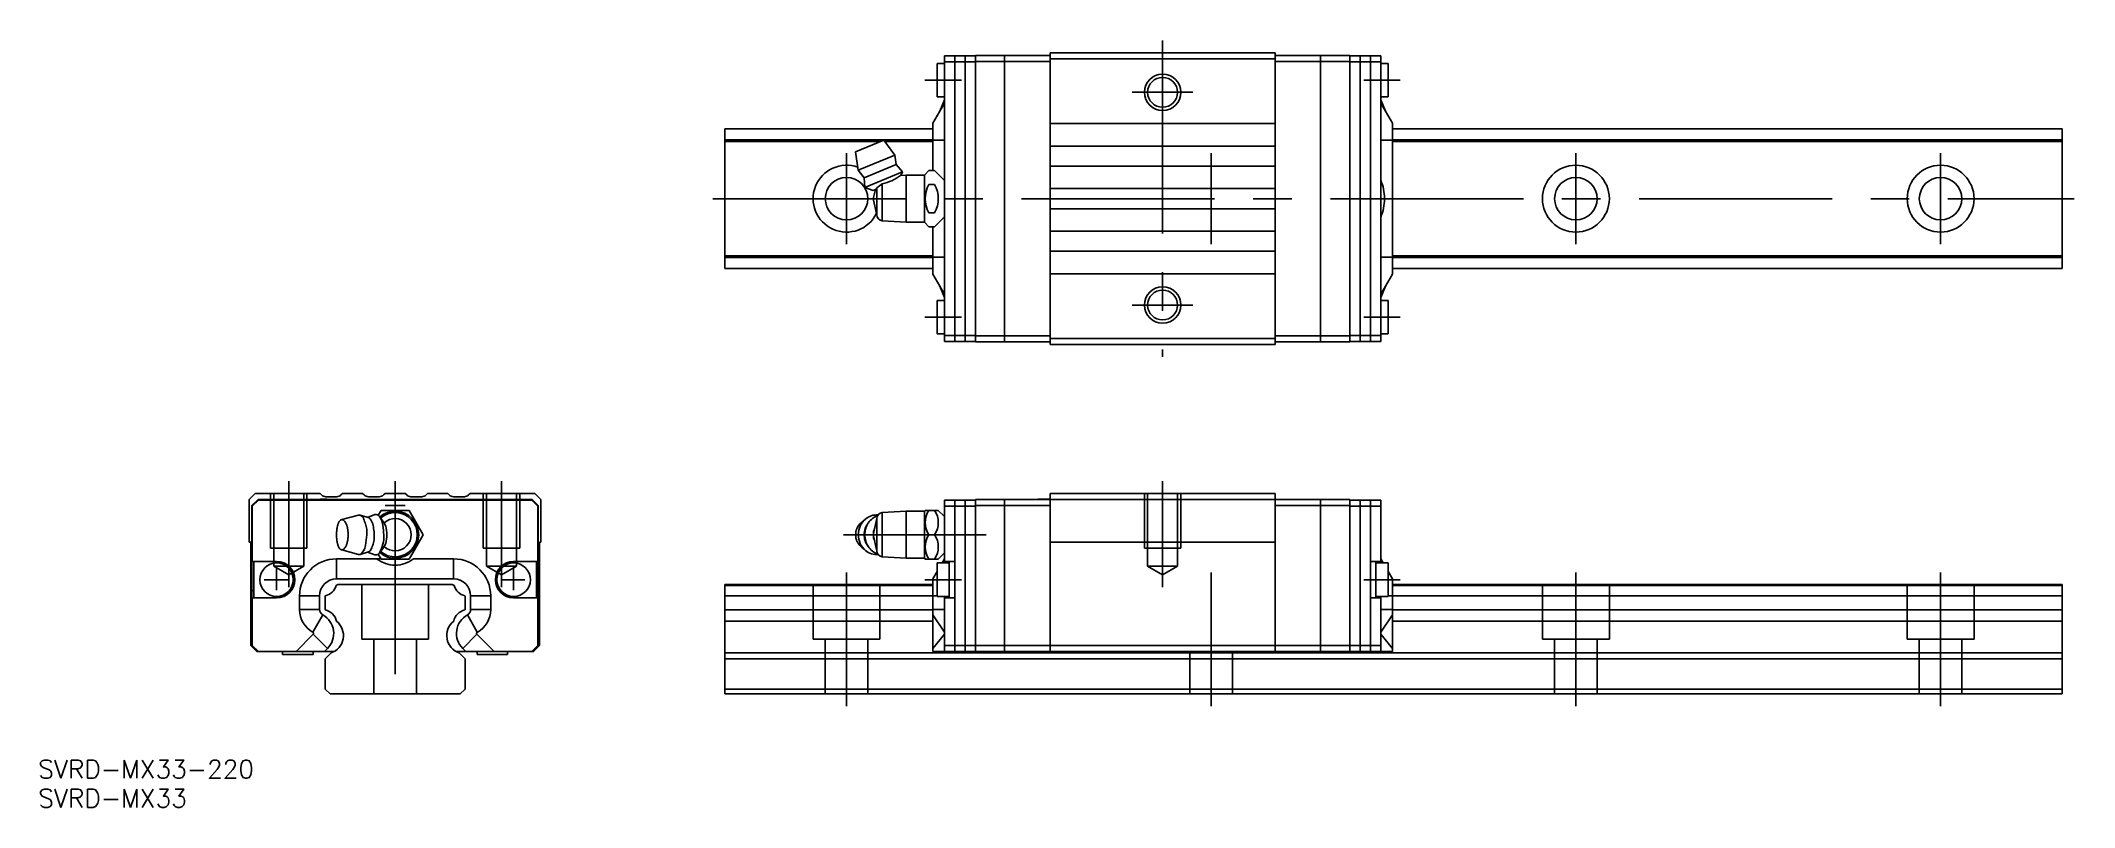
# Model space of a CAD drawing. Extents: x -58 to 276, y -19 to 107.
import ezdxf

# ---------------------------------------------------------------- set-up
doc = ezdxf.new("R2010")
doc.units = 0
doc.linetypes.add('CENTER', pattern=[50.8, 31.75, -6.35, 6.35, -6.35])
doc.linetypes.add('DASHED', pattern=[19.05, 12.7, -6.35])
doc.layers.get('0').update_dxf_attribs({"linetype": 'CONTINUOUS'})
doc.layers.add('CENTER', color=1, linetype='CENTER')
doc.styles.get("Standard").update_dxf_attribs({"font": 'txt.shx', "height": 3, "bigfont": 'bigfont.shx'})

msp = doc.modelspace()

# ---------------------------------------------------------------- linework, layer by layer
at = {"color": 7, "linetype": 'CONTINUOUS'}
for p, q in [((89.17, 98.25), (89.17, 103.75)), ((89.17, 98.25), (89.17, 103.75)), ((90.37, 103.75), (89.17, 103.75)), ((90.37, 103.75), (89.17, 103.75)), ((90.37, 105), (95.47, 105)), ((90.37, 104), (90.37, 105)), ((90.37, 59), (90.37, 104)), ((90.37, 104), (95.47, 104)), ((92.07, 58), (92.07, 105)), ((93.77, 58), (93.77, 105)), ((95.47, 105.05), (107.77, 105.05)), ((95.47, 104.05), (95.47, 105.05)), ((95.47, 58.95), (95.47, 104.05)), ((95.47, 104.05), (107.77, 104.05)), ((100.27, 57.95), (100.27, 105.05)), ((144.77, 105.5), (107.77, 105.5)), ((107.77, 104.5), (107.77, 105.5)), ((144.77, 104.5), (107.77, 104.5)), ((107.77, 58.5), (107.77, 104.5)), ((144.77, 104.5), (144.77, 105.5)), ((157.07, 105.05), (144.77, 105.05)), ((144.77, 58.5), (144.77, 104.5)), ((157.07, 104.05), (144.77, 104.05)), ((152.27, 57.95), (152.27, 105.05)), ((157.07, 104.05), (157.07, 105.05)), ((162.17, 105), (157.07, 105)), ((157.07, 58.95), (157.07, 104.05)), ((162.17, 104), (157.07, 104)), ((158.77, 58), (158.77, 105)), ((160.47, 58), (160.47, 105)), ((162.17, 104), (162.17, 105)), ((162.17, 59), (162.17, 104)), ((163.37, 103.75), (162.17, 103.75)), ((163.37, 103.75), (163.37, 98.25)), ((90.37, 97.23), (88.47, 93.93)), ((90.37, 97.23), (88.47, 93.93)), ((89.17, 98.25), (90.37, 98.25)), ((89.17, 98.25), (90.37, 98.25)), ((90.37, 97.78), (89.6, 95.9)), ((90.37, 97.78), (89.6, 95.9)), ((162.17, 98.25), (163.37, 98.25)), ((162.17, 97.78), (162.94, 95.9)), ((162.17, 97.23), (164.07, 93.93)), ((88.47, 93.93), (88.47, 91.13)), ((88.47, 93.93), (88.47, 91.13)), ((144.77, 93.85), (107.77, 93.85)), ((164.07, 93.93), (164.07, 91.13)), ((88.47, 93), (54.27, 93)), ((54.27, 93), (54.27, 91.2)), ((88.47, 91.2), (54.27, 91.2)), ((54.27, 90.9), (54.27, 91.2)), ((54.27, 72.1), (54.27, 90.9)), ((79.8, 90.9), (54.27, 90.9)), ((80.38, 91.14), (75.76, 89.23)), ((82.23, 88.66), (80.38, 91.14)), ((88.47, 90.9), (80.56, 90.9)), ((88.47, 91.13), (88.47, 86.12)), ((88.47, 91.13), (88.47, 86.12)), ((90.37, 91.13), (88.47, 91.13)), ((90.37, 91.13), (88.47, 91.13)), ((162.17, 91.13), (164.07, 91.13)), ((274.27, 93), (164.07, 93)), ((274.27, 91.2), (164.07, 91.2)), ((164.07, 91.13), (164.07, 81.5)), ((274.27, 90.9), (164.07, 90.9)), ((274.27, 91.2), (274.27, 93)), ((274.27, 91.2), (274.27, 90.9)), ((274.27, 90.9), (274.27, 72.1)), ((75.76, 89.23), (76.21, 86.17)), ((82.23, 88.66), (76.21, 86.17)), ((82.41, 87.11), (77.18, 84.94)), ((82.41, 87.11), (82.23, 88.66)), ((83.46, 85.92), (82.41, 87.11)), ((107.77, 90.15), (144.77, 90.15)), ((76.21, 86.17), (77.18, 84.94)), ((77.18, 84.94), (77.28, 83.36)), ((83.46, 85.92), (77.28, 83.36)), ((80.15, 83.95), (79.27, 83.31)), ((80.15, 83.95), (80.15, 77.86)), ((83.18, 85.32), (83.46, 85.92)), ((84.07, 85.37), (83.18, 85.32)), ((83.18, 85.32), (83.18, 85.32)), ((83.18, 85.32), (83.18, 85.32)), ((84.07, 85.37), (84.07, 77.62)), ((87.07, 85.37), (84.07, 85.37)), ((87.81, 86.12), (87.07, 85.37)), ((87.07, 85.37), (87.07, 77.62)), ((87.81, 86.12), (88.75, 86.12)), ((87.81, 83.81), (88.75, 83.81)), ((90.37, 84.5), (88.75, 86.12)), ((144.77, 86.85), (107.77, 86.85)), ((77.28, 83.36), (78.67, 82.86)), ((78.67, 82.86), (79.15, 83.05)), ((79.01, 83), (78.67, 81.5)), ((78.67, 81.5), (79.27, 78.85)), ((79.27, 83.31), (79.15, 83.05)), ((79.27, 83.31), (79.27, 78.85)), ((107.77, 83.15), (144.77, 83.15)), ((164.07, 81.5), (162.76, 81.5)), ((164.07, 71.87), (164.07, 81.5)), ((80.15, 77.86), (84.07, 77.62)), ((84.07, 77.62), (87.07, 77.62)), ((87.07, 77.62), (87.81, 76.88)), ((87.81, 79.19), (88.75, 79.19)), ((88.75, 76.88), (90.37, 78.5)), ((107.77, 79.85), (144.77, 79.85)), ((87.81, 76.88), (88.75, 76.88)), ((88.47, 71.87), (88.47, 76.88)), ((144.77, 76.15), (107.77, 76.15)), ((54.27, 72.1), (88.47, 72.1)), ((54.27, 72.1), (54.27, 71.8)), ((54.27, 71.8), (88.47, 71.8)), ((54.27, 70), (54.27, 71.8)), ((88.47, 69.07), (88.47, 71.87)), ((90.37, 71.87), (88.47, 71.87)), ((107.77, 72.85), (144.77, 72.85)), ((162.17, 71.87), (164.07, 71.87)), ((164.07, 72.1), (274.27, 72.1)), ((164.07, 69.07), (164.07, 71.87)), ((164.07, 71.8), (274.27, 71.8)), ((274.27, 72.1), (274.27, 71.8)), ((274.27, 70), (274.27, 71.8)), ((54.27, 70), (88.47, 70)), ((90.37, 65.77), (88.47, 69.07)), ((90.37, 65.22), (89.6, 67.1)), ((144.77, 69.15), (107.77, 69.15)), ((162.17, 65.77), (164.07, 69.07)), ((162.17, 65.22), (162.94, 67.1)), ((164.07, 70), (274.27, 70)), ((89.17, 64.75), (89.17, 59.25)), ((90.37, 64.75), (89.17, 64.75)), ((163.37, 64.75), (162.17, 64.75)), ((163.37, 64.75), (163.37, 59.25)), ((89.17, 59.25), (90.37, 59.25)), ((90.37, 59), (95.47, 59)), ((90.37, 59), (90.37, 58)), ((90.37, 58), (95.47, 58)), ((95.47, 58.95), (95.47, 57.95)), ((95.47, 58.95), (107.77, 58.95)), ((95.47, 57.95), (107.77, 57.95)), ((144.77, 58.5), (107.77, 58.5)), ((107.77, 58.5), (107.77, 57.5)), ((144.77, 57.5), (107.77, 57.5)), ((157.07, 58.95), (144.77, 58.95)), ((144.77, 58.5), (144.77, 57.5)), ((157.07, 57.95), (144.77, 57.95)), ((162.17, 59), (157.07, 59)), ((157.07, 58.95), (157.07, 57.95)), ((162.17, 58), (157.07, 58)), ((162.17, 59.25), (163.37, 59.25)), ((162.17, 59), (162.17, 58)), ((-23, 33), (-24, 32)), ((-24, 32), (-24, 25)), ((-22.55, 32), (-23.55, 31)), ((-23.55, 31), (-23.55, 17.05)), ((-22.5, 31.9), (-23.5, 30.9)), ((-23.5, 30.9), (-23.5, 21.8)), ((-23, 33), (-12.35, 33)), ((22.55, 32), (-22.55, 32)), ((22.5, 31.9), (-22.5, 31.9)), ((-12.09, 32.74), (-12.35, 33)), ((-11.6, 32.05), (-11.88, 32.05)), ((-9.61, 32.45), (-11.39, 32.45)), ((-8.65, 33), (-8.91, 32.74)), ((-8.65, 33), (-5.35, 33)), ((-5.09, 32.74), (-5.35, 33)), ((-2.61, 32.45), (-4.39, 32.45)), ((-2.77, 29.4), (-2.31, 30.2)), ((-2.31, 30.2), (2.31, 30.2)), ((-1.65, 33), (-1.91, 32.74)), ((1.65, 33), (-1.65, 33)), ((1.65, 31), (-1.65, 31)), ((1.65, 33), (1.91, 32.74)), ((2.31, 30.2), (4.62, 26.2)), ((2.61, 32.45), (4.39, 32.45)), ((5.09, 32.74), (5.35, 33)), ((8.65, 33), (5.35, 33)), ((8.65, 33), (8.91, 32.74)), ((9.61, 32.45), (11.39, 32.45)), ((12.09, 32.74), (12.35, 33)), ((23, 33), (12.35, 33)), ((22.5, 31.9), (23.5, 30.9)), ((22.55, 32), (23.55, 31)), ((23, 33), (24, 32)), ((23.5, 30.9), (23.5, 21.8)), ((23.55, 31), (23.55, 8)), ((24, 32), (24, 25)), ((87.2, 30.2), (87.07, 30.07)), ((87.2, 30.2), (87.81, 30.2)), ((87.81, 30.2), (88.75, 30.2)), ((88.75, 30.2), (89.37, 30.2)), ((90.37, 29.2), (89.37, 30.2)), ((90.37, 31.9), (95.47, 31.9)), ((90.37, 31.9), (90.37, 30.9)), ((90.37, 30.9), (95.47, 30.9)), ((90.37, 30.9), (90.37, 21.8)), ((92.07, 7), (92.07, 31.9)), ((93.77, 7), (93.77, 31.9)), ((95.47, 32), (95.47, 31)), ((95.47, 32), (107.77, 32)), ((95.47, 31), (95.47, 8)), ((95.47, 31), (107.77, 31)), ((100.27, 32), (100.27, 7)), ((105.77, 32.05), (107.77, 32.05)), ((105.77, 32), (105.77, 32.05)), ((144.77, 33), (107.77, 33)), ((107.77, 33), (107.77, 32)), ((144.77, 32), (107.77, 32)), ((107.77, 32), (107.77, 25)), ((144.77, 33), (144.77, 32)), ((157.07, 32), (144.77, 32)), ((144.77, 32), (144.77, 25)), ((157.07, 31), (144.77, 31)), ((152.27, 32), (152.27, 7)), ((157.07, 32), (157.07, 31)), ((162.17, 31.9), (157.07, 31.9)), ((157.07, 31), (157.07, 8)), ((162.17, 30.9), (157.07, 30.9)), ((158.77, 7), (158.77, 31.9)), ((160.47, 7), (160.47, 31.9)), ((162.17, 31.9), (162.17, 30.9)), ((162.17, 30.9), (162.17, 21.8)), ((-6.04, 29.44), (-8.78, 28.69)), ((-4.4, 29.02), (-5.77, 29.44)), ((-3.32, 29.51), (-4.54, 29.06)), ((-2.14, 28.62), (-2.56, 29.18)), ((-1.81, 28.13), (-2.14, 28.62)), ((-1.55, 27.63), (-1.81, 28.13)), ((77.38, 28.78), (76.66, 28.18)), ((79.27, 28.85), (78.67, 26.2)), ((79.27, 28.85), (79.27, 23.55)), ((84.07, 30.07), (80.15, 29.84)), ((80.15, 29.84), (80.15, 22.56)), ((84.07, 30.07), (84.07, 22.32)), ((87.07, 30.07), (84.07, 30.07)), ((87.07, 30.07), (87.07, 22.32)), ((-24, 25), (-23.75, 25)), ((-23.75, 25), (-23.75, 8)), ((-8.78, 23.71), (-6.04, 22.96)), ((-2.56, 23.22), (-2.14, 23.78)), ((-2.14, 23.78), (-1.81, 24.27)), ((-1.81, 24.27), (-1.55, 24.77)), ((4.62, 26.2), (2.31, 22.2)), ((23.75, 25), (23.75, 8)), ((24, 25), (23.75, 25)), ((78.67, 26.2), (79.27, 23.55)), ((87.81, 26.2), (88.75, 26.2)), ((144.77, 25), (107.77, 25)), ((107.77, 25), (107.77, 8)), ((144.77, 25), (144.77, 8)), ((-23.5, 21.8), (-19.5, 21.8)), ((-23.25, 21.8), (-23.25, 15.8)), ((-3.04, 22.23), (-9.63, 22.23)), ((-9.63, 22.23), (-3.04, 22.23)), ((-9.63, 22.23), (-9.63, 18.93)), ((-9.63, 22.23), (-9.63, 18.93)), ((-5.77, 22.96), (-4.4, 23.38)), ((-4.54, 23.34), (-3.32, 22.89)), ((-2.33, 22.23), (-3.04, 22.23)), ((-2.31, 22.2), (-2.77, 23)), ((2.31, 22.2), (-2.31, 22.2)), ((0, 21.22), (0, 22.2)), ((0, 21.21), (0, 21.22)), ((0, 21.2), (0, 21.21)), ((0, 18.93), (0, 21.2)), ((0, 18.93), (0, 21.2)), ((9.63, 22.23), (3.04, 22.23)), ((9.63, 22.23), (9.63, 18.93)), ((23.5, 21.8), (19.5, 21.8)), ((23.25, 21.8), (23.25, 15.8)), ((23.25, 21.8), (23.25, 15.8)), ((80.15, 22.56), (84.07, 22.32)), ((84.07, 22.32), (87.07, 22.32)), ((87.07, 22.32), (87.2, 22.2)), ((87.81, 22.2), (87.2, 22.2)), ((87.81, 22.2), (88.75, 22.2)), ((89.17, 20.15), (88.47, 18.93)), ((89.37, 22.2), (88.75, 22.2)), ((89.17, 21.55), (89.17, 16.05)), ((91.17, 21.55), (89.17, 21.55)), ((89.37, 22.2), (90.37, 23.2)), ((90.37, 22.23), (89.98, 21.55)), ((90.37, 21.8), (92.07, 21.8)), ((90.37, 21.55), (90.37, 21.8)), ((91.17, 21.8), (91.17, 15.8)), ((91.17, 21.8), (91.17, 15.8)), ((162.17, 21.8), (160.47, 21.8)), ((161.37, 21.8), (161.37, 15.8)), ((163.37, 21.55), (161.37, 21.55)), ((162.17, 22.23), (162.56, 21.55)), ((162.17, 21.55), (162.17, 21.8)), ((163.37, 21.55), (163.37, 16.05)), ((163.37, 20.15), (164.07, 18.93)), ((-23.55, 17.05), (-23.55, 12.95)), ((-23.55, 12.95), (-23.55, 17.05)), ((-23.55, 17.05), (-23.25, 17.05)), ((-9.4, 18), (-9.7, 17.83)), ((-9.63, 18.93), (0, 18.93)), ((-9.63, 18.93), (0, 18.93)), ((9.4, 18), (-9.4, 18)), ((9.63, 18.93), (0, 18.93)), ((0, 18), (0, 18.93)), ((9.4, 18), (9.7, 17.83)), ((54.27, 18), (88.47, 18)), ((54.27, 18), (54.27, 17.83)), ((54.27, 17.83), (88.47, 17.83)), ((54.27, 16.15), (54.27, 17.83)), ((88.47, 16.13), (88.47, 18.93)), ((164.07, 16.13), (164.07, 18.93)), ((164.07, 18), (274.27, 18)), ((164.07, 17.83), (274.27, 17.83)), ((274.27, 18), (274.27, 17.83)), ((274.27, 16.15), (274.27, 17.83)), ((-23.5, 15.8), (-23.5, 8)), ((-19.5, 15.8), (-23.5, 15.8)), ((-15.73, 16.13), (-15.73, 13.9)), ((-15.73, 13.9), (-15.73, 16.13)), ((-15.73, 16.13), (-12.43, 16.13)), ((-15.73, 16.13), (-12.43, 16.13)), ((-15.73, 13.9), (-12.43, 13.9)), ((-15.73, 13.9), (-12.43, 13.9)), ((-12.43, 13.9), (-12.43, 16.13)), ((-12.43, 13.9), (-12.43, 16.13)), ((-11.5, 16.15), (-11.5, 13.85)), ((11.5, 16.15), (11.5, 13.85)), ((15.73, 16.13), (12.43, 16.13)), ((12.43, 13.9), (12.43, 16.13)), ((15.73, 13.9), (12.43, 13.9)), ((15.73, 13.9), (15.73, 16.13)), ((19.5, 15.8), (23.5, 15.8)), ((23.5, 15.8), (23.5, 8)), ((54.27, 16.15), (88.47, 16.15)), ((54.27, 16.15), (54.27, 13.85)), ((54.27, 13.85), (88.47, 13.85)), ((54.27, 11.96), (54.27, 13.85)), ((88.47, 13.9), (88.47, 16.13)), ((89.17, 16.13), (88.47, 16.13)), ((90.37, 13.9), (88.47, 13.9)), ((88.47, 13.03), (88.47, 13.9)), ((89.17, 16.05), (91.17, 16.05)), ((90.37, 15.8), (90.37, 16.05)), ((90.37, 15.8), (90.37, 8)), ((90.37, 15.8), (92.07, 15.8)), ((162.17, 15.8), (160.47, 15.8)), ((161.37, 16.05), (163.37, 16.05)), ((162.17, 15.8), (162.17, 16.05)), ((162.17, 15.8), (162.17, 8)), ((162.17, 13.9), (164.07, 13.9)), ((163.37, 16.13), (164.07, 16.13)), ((164.07, 16.15), (274.27, 16.15)), ((164.07, 13.9), (164.07, 16.13)), ((164.07, 13.03), (164.07, 13.9)), ((164.07, 13.85), (274.27, 13.85)), ((274.27, 16.15), (274.27, 13.85)), ((274.27, 11.96), (274.27, 13.85)), ((-23.55, 12.95), (-23.55, 8)), ((-23.55, 12.95), (-23.5, 12.95)), ((-13.51, 10.14), (-11.91, 13.03)), ((-13.51, 10.14), (-11.91, 13.03)), ((13.51, 10.14), (11.91, 13.03)), ((54.27, 6.76), (54.27, 11.96)), ((54.27, 11.96), (88.47, 11.96)), ((90.37, 10.14), (88.47, 13.03)), ((88.47, 7.49), (88.47, 13.03)), ((162.17, 10.14), (164.07, 13.03)), ((164.07, 7.49), (164.07, 13.03)), ((164.07, 11.96), (274.27, 11.96)), ((274.27, 6.76), (274.27, 11.96)), ((-23.75, 8), (-22.75, 7)), ((-23.55, 8), (-22.55, 7)), ((-23.5, 8), (-22.5, 7)), ((-22.75, 7), (-22.55, 7)), ((-22.55, 7), (-22.5, 7)), ((-22.5, 7), (-16.28, 7)), ((-18.5, 7), (-18.5, 6.5)), ((-13.46, 9.82), (-16.28, 7)), ((-16.28, 7), (-13.46, 9.82)), ((-16.28, 7), (-11.62, 7)), ((-16.28, 7), (-11.62, 7)), ((-13.5, 6.5), (-13.5, 7)), ((-13.46, 9.82), (-11.13, 7.49)), ((-13.46, 9.82), (-11.13, 7.49)), ((-11.62, 7), (-11.13, 7.49)), ((-11.62, 7), (-11.13, 7.49)), ((-11.62, 7), (-10, 7)), ((-11.62, 7), (-10, 7)), ((-10.54, 6.76), (-11.5, 5.8)), ((11.62, 7), (10, 7)), ((10.54, 6.76), (11.5, 5.8)), ((13.46, 9.82), (11.13, 7.49)), ((11.62, 7), (11.13, 7.49)), ((16.28, 7), (11.62, 7)), ((16.28, 7), (13.46, 9.82)), ((13.5, 7), (13.5, 6.5)), ((22.5, 7), (16.28, 7)), ((18.5, 6.5), (18.5, 7)), ((23.5, 8), (22.5, 7)), ((22.55, 7), (22.5, 7)), ((23.55, 8), (22.55, 7)), ((22.75, 7), (22.55, 7)), ((23.75, 8), (22.75, 7)), ((54.27, 6.76), (274.27, 6.76)), ((54.27, 6.76), (54.27, 5.8)), ((90.37, 9.82), (88.47, 7.49)), ((88.47, 7), (88.47, 7.49)), ((90.37, 7), (88.47, 7)), ((90.37, 8), (90.37, 7)), ((90.37, 8), (95.47, 8)), ((90.37, 7), (95.47, 7)), ((95.47, 8), (95.47, 7)), ((95.47, 8), (107.77, 8)), ((95.47, 7), (107.77, 7)), ((144.77, 8), (107.77, 8)), ((107.77, 8), (107.77, 7)), ((144.77, 7), (107.77, 7)), ((144.77, 8), (144.77, 7)), ((157.07, 8), (144.77, 8)), ((157.07, 7), (144.77, 7)), ((157.07, 8), (157.07, 7)), ((162.17, 8), (157.07, 8)), ((162.17, 7), (157.07, 7)), ((162.17, 9.82), (164.07, 7.49)), ((162.17, 8), (162.17, 7)), ((162.17, 7), (164.07, 7)), ((164.07, 7), (164.07, 7.49)), ((274.27, 6.76), (274.27, 5.8)), ((-13.5, 6.5), (-18.5, 6.5)), ((-11.5, 5.8), (-11.5, 0.8)), ((11.5, 5.8), (11.5, 0.8)), ((13.5, 6.5), (18.5, 6.5)), ((54.27, 5.8), (274.27, 5.8)), ((54.27, 5.8), (54.27, 1)), ((274.27, 5.8), (274.27, 1)), ((-10.7, 0), (-11.5, 0.8)), ((-10.7, 0), (10.7, 0)), ((11.5, 0.8), (10.7, 0)), ((54.27, 1), (54.27, 0)), ((54.27, 0.8), (274.27, 0.8)), ((274.27, 1), (274.27, 0)), ((54.27, 0), (274.27, 0))]:
    msp.add_line(p, q, dxfattribs=at)
at = {"color": 3, "linetype": 'DASHED'}
for p, q in [((-20.5, 33), (-20.5, 24)), ((-19.96, 33), (-19.96, 21)), ((-15.04, 33), (-15.04, 21)), ((-14.5, 33), (-14.5, 24)), ((14.5, 33), (14.5, 24)), ((15.04, 33), (15.04, 21)), ((19.96, 33), (19.96, 21)), ((20.5, 33), (20.5, 24)), ((123.27, 33), (123.27, 24)), ((123.81, 33), (123.81, 21)), ((128.73, 33), (128.73, 21)), ((129.27, 33), (129.27, 24)), ((-20.5, 24), (-14.5, 24)), ((20.5, 24), (14.5, 24)), ((129.27, 24), (123.27, 24)), ((-19.96, 21), (-17.5, 19.58)), ((-15.04, 21), (-19.96, 21)), ((-15.04, 21), (-17.5, 19.58)), ((19.96, 21), (15.04, 21)), ((15.04, 21), (17.5, 19.58)), ((19.96, 21), (17.5, 19.58)), ((128.73, 21), (123.81, 21)), ((123.81, 21), (126.27, 19.58)), ((128.73, 21), (126.27, 19.58)), ((-5.5, 18), (-5.5, 9)), ((5.5, 18), (5.5, 9)), ((68.77, 18), (68.77, 9)), ((79.77, 18), (79.77, 9)), ((188.77, 18), (188.77, 9)), ((199.77, 18), (199.77, 9)), ((248.77, 18), (248.77, 9)), ((259.77, 18), (259.77, 9)), ((-5.5, 9), (5.5, 9)), ((-3.5, 9), (-3.5, 0)), ((3.5, 9), (3.5, 0)), ((68.77, 9), (79.77, 9)), ((70.77, 9), (70.77, 0)), ((77.77, 9), (77.77, 0)), ((130.77, 6.76), (130.77, 0)), ((137.77, 6.76), (137.77, 0)), ((188.77, 9), (199.77, 9)), ((190.77, 9), (190.77, 0)), ((197.77, 9), (197.77, 0)), ((248.77, 9), (259.77, 9)), ((250.77, 9), (250.77, 0)), ((257.77, 9), (257.77, 0))]:
    msp.add_line(p, q, dxfattribs=at)
at = {"linetype": 'CONTINUOUS'}
for p, q in [((-5.77, 29.44), (-6.04, 29.44)), ((-5.77, 22.96), (-6.04, 22.96))]:
    msp.add_line(p, q, dxfattribs=at)
at = {"color": 3, "linetype": 'CONTINUOUS'}
for centre in [(126.27, 99), (126.27, 64)]:
    msp.add_circle(centre, 3, dxfattribs=at)
at = {"color": 7, "linetype": 'CONTINUOUS'}
for centre, radius in [((126.27, 99), 2.46), ((194.27, 81.5), 5.5), ((254.27, 81.5), 5.5), ((74.27, 81.5), 3.5), ((194.27, 81.5), 3.5), ((254.27, 81.5), 3.5), ((126.27, 64), 2.46), ((-19.5, 18.8), 2.75), ((-19.5, 18.8), 2.75), ((19.5, 18.8), 2.75)]:
    msp.add_circle(centre, radius, dxfattribs=at)
for centre, radius, start, end in [((74.27, 81.5), 5.5, 70.1798, 334.0411), ((78.73, 91.1), 7.29, 281.2292, 307.55), ((91.82, 81.5), 4.62, 150.0104, 209.9896), ((84.75, 81.5), 4.62, 330.0001, 29.9999), ((155.05, 81.57), 7.71, 359.4563, 22.6234), ((155.05, 81.43), 7.71, 337.3766, 0.5437), ((80.27, 78.85), 1, 180, 263.2229), ((-11.88, 26.05), 6, 90, 97.5568), ((-11.39, 33.45), 1, 225, 270), ((-11.6, 26.55), 5.5, 82.1067, 90), ((-9.61, 33.45), 1, 270, 315), ((-4.39, 33.45), 1, 225, 270), ((-2.61, 33.45), 1, 270, 315), ((2.61, 33.45), 1, 225, 270), ((4.39, 33.45), 1, 270, 315), ((9.61, 33.45), 1, 225, 270), ((11.39, 33.45), 1, 270, 315), ((90.74, 28.2), 3.54, 145.6279, 214.3721), ((85.83, 28.2), 3.54, 325.6279, 34.3721), ((-13.47, 27.11), 3.87, 353.733, 356.7047), ((-7.84, 26.78), 1.77, 170.1836, 176.7047), ((-13.84, 27.82), 4.32, 350.1836, 352.8665), ((-7.89, 27.08), 1.68, 165.9229, 172.8665), ((-15.06, 28.87), 5.71, 345.9229, 347.9835), ((-7.99, 27.37), 1.51, 160.0922, 167.9835), ((-31.26, 35.8), 23.24, 340.0922, 340.6158), ((-8.23, 27.69), 1.18, 149.9462, 160.6158), ((-7.16, 27.08), 2.41, 144.2871, 149.9462), ((-8.72, 28.2), 0.49, 97.1639, 144.2871), ((-8.83, 28.06), 0.628, 42.7713, 85.8209), ((-9.66, 27.29), 1.76, 34.4113, 42.7713), ((-9.34, 27.51), 1.37, 24.8028, 34.4113), ((-13.66, 25.52), 6.13, 22.7591, 24.8028), ((-9.7, 27.18), 1.84, 16.1339, 22.7591), ((-41.36, 18.02), 34.79, 15.7913, 16.1339), ((-9.92, 26.91), 2.12, 10.2366, 15.7913), ((23.12, 32.88), 31.46, 190.2366, 190.607), ((-10.04, 26.67), 2.29, 5.5412, 10.607), ((8.45, 28.46), 16.29, 185.5412, 186.2483), ((-6.18, 28.44), 1.08, 21.0278, 67.2834), ((-25.74, 20.92), 22.03, 18.6519, 21.0278), ((-8.85, 26.62), 4.21, 354.2322, 18.6519), ((-4.99, 27.75), 1.39, 55.0676, 65.0564), ((-4.56, 28.36), 0.646, 25.4744, 55.0676), ((16.46, 38.38), 22.64, 205.4744, 206.7542), ((-5, 27.56), 1.4, 7.3483, 26.7542), ((21.44, 30.97), 25.26, 187.3483, 189.748), ((-3.14, 29.03), 0.511, 60.8171, 110.5992), ((-3.37, 28.62), 0.984, 34.9878, 60.8171), ((-5.21, 27.33), 3.23, 7.3525, 34.9878), ((0, 26.2), 3.88, 229.2393, 130.7607), ((0, 26.2), 3.64, 229.0058, 130.9942), ((-24.05, 24.9), 22.23, 3.3561, 7.3525), ((0, 26.2), 2.65, 226.8285, 133.1715), ((-6.66, 26.2), 5.31, 344.3386, 15.6614), ((78.51, 26.19), 2.75, 156.3696, 179.7225), ((78.22, 26.31), 2.43, 129.9202, 156.3696), ((79.66, 26.21), 3.45, 155.8923, 180.1998), ((79.51, 26.28), 3.29, 130.7852, 155.8923), ((80.31, 26.19), 3.14, 141.4466, 179.7942), ((80.74, 26.22), 3.46, 163.2854, 180.3436), ((79.23, 26.6), 2.86, 85.1547, 130.7852), ((80.88, 26.18), 3.61, 146.9357, 163.2854), ((80.47, 26.45), 3.11, 109.6894, 146.9357), ((81.07, 26.2), 2.4, 154.7068, 179.7781), ((80.27, 28.85), 1, 96.7771, 180), ((-7.82, 26.49), 1.81, 173.733, 180.0616), ((-13.35, 26.48), 3.71, 356.9724, 0.0616), ((-7.82, 26.19), 1.83, 176.9724, 183.2469), ((-13.35, 25.88), 3.72, 0.1617, 3.2469), ((-7.82, 25.89), 1.81, 180.1617, 186.4986), ((-13.49, 25.25), 3.89, 3.5403, 6.4986), ((-7.84, 25.6), 1.77, 183.5403, 190.0814), ((-13.88, 24.52), 4.37, 7.4277, 10.0814), ((-7.89, 25.3), 1.67, 187.4277, 194.4141), ((-15.23, 23.42), 5.9, 12.4183, 14.4141), ((-8, 25.01), 1.5, 192.4183, 200.4132), ((-42.96, 12), 35.8, 20.0721, 20.4132), ((-8.25, 24.68), 1.15, 200.0721, 211.1208), ((-7.48, 25.15), 2.06, 211.1208, 217.8884), ((-8.72, 24.18), 0.477, 217.8884, 242.119), ((-8.77, 24.09), 0.381, 242.119, 267.2598), ((-8.82, 24.31), 0.597, 273.2202, 298.7005), ((-8.81, 24.3), 0.589, 298.7005, 314.972), ((-9.53, 25.01), 1.59, 314.972, 324.4048), ((-9.31, 24.86), 1.33, 324.4048, 334.4057), ((-13.18, 26.71), 5.62, 334.4057, 336.6464), ((-9.68, 25.2), 1.81, 336.6464, 343.3865), ((-35.48, 32.9), 28.74, 343.3865, 343.8022), ((-9.91, 25.47), 2.1, 343.8022, 349.4059), ((26.22, 18.72), 34.65, 169.0693, 169.4059), ((-10.04, 25.72), 2.28, 349.0693, 354.1585), ((8.81, 23.79), 16.67, 173.4671, 174.1585), ((-10.11, 26.43), 2.37, 1.408, 6.2483), ((-10.1, 25.96), 2.37, 353.4671, 358.3172), ((5.9, 25.49), 13.64, 177.4766, 178.3172), ((5.83, 26.82), 13.57, 181.408, 182.2531), ((-10.13, 26.19), 2.4, 357.4766, 2.2531), ((-6.93, 24.69), 2.08, 304.0454, 352.8838), ((-79.96, 33.81), 75.68, 352.8838, 354.2322), ((-4.7, 24.17), 0.842, 290.5673, 338.4782), ((-24.16, 31.85), 21.76, 338.4782, 340.7177), ((-6.12, 25.54), 2.66, 340.7177, 1.156), ((1.47, 25.69), 4.94, 174.0912, 181.156), ((-5.24, 26.39), 1.81, 354.0912, 9.748), ((-8.05, 26.17), 6.23, 331.7244, 345.9353), ((-6.97, 25.9), 5.12, 345.9353, 3.3561), ((78.39, 26.19), 2.63, 179.7225, 204.1854), ((78.31, 26.15), 2.53, 204.1854, 229.5249), ((79.77, 26.21), 3.56, 180.1998, 203.7081), ((79.43, 26.06), 3.19, 203.7081, 230.0021), ((108.07, 61.02), 48.38, 229.5249, 230.6346), ((80.16, 26.19), 2.98, 179.7942, 196.5767), ((81.04, 26.22), 3.76, 180.3436, 196.0273), ((80.39, 26.26), 3.23, 196.5767, 217.9131), ((79.28, 25.88), 2.95, 230.0021, 251.8623), ((80.63, 26.1), 3.33, 196.0273, 213.7038), ((80.65, 26.12), 3.36, 213.7038, 231.0042), ((80.37, 25.76), 2.9, 231.0042, 250.9998), ((81.13, 26.22), 2.46, 180.3823, 205.1326), ((80.27, 23.55), 1, 180, 263.2229), ((90.74, 24.2), 3.54, 145.6279, 214.3721), ((85.83, 24.2), 3.54, 325.6279, 34.3721), ((-19.5, 18.8), 3, 270, 90), ((-9.63, 16.13), 6.1, 90.0008, 179.9992), ((-9.63, 16.13), 6.1, 90.0008, 179.9992), ((-3.12, 23.79), 0.919, 257.7557, 277.7073), ((0, 26.2), 5, 232.5609, 270), ((-3.03, 23.12), 0.242, 277.7073, 306.3092), ((-2.06, 21.79), 1.41, 120.5653, 126.3092), ((-3.06, 23.49), 0.561, 300.5653, 331.7244), ((0, 26.2), 5, 270, 307.4391), ((9.63, 16.13), 6.1, 0.0008, 89.9992), ((19.5, 18.8), 3, 90, 270), ((79.22, 25.7), 2.76, 251.8623, 275.2328), ((-9.63, 16.13), 2.8, 90, 180), ((-9.63, 16.13), 2.8, 90, 180), ((-12.08, 18.58), 2.5, 283.5091, 342.3449), ((9.63, 16.13), 2.8, 0, 90), ((12.08, 18.58), 2.5, 197.6551, 256.4909), ((-11.43, 13.9), 4.3, 180.0008, 241.1143), ((-11.43, 13.9), 4.3, 180.0008, 241.1143), ((-11.43, 13.9), 1, 180, 241.1151), ((-11.43, 13.9), 1, 180, 241.1151), ((-12.08, 11.42), 2.5, 12.4795, 76.4909), ((12.08, 11.42), 2.5, 103.5091, 167.5205), ((11.43, 13.9), 1, 298.8849, 0), ((11.43, 13.9), 4.3, 298.8857, 359.9992), ((-13.6, 9.96), 0.2, 315.0002, 61.115), ((-13.6, 9.96), 3.5, 315, 61.1151), ((-13.6, 9.96), 3.5, 315, 61.1151), ((-11.5, 9.6), 3, 288.5944, 51.7585), ((11.5, 9.6), 3, 128.2415, 251.4056), ((13.6, 9.96), 3.5, 118.8849, 225), ((13.6, 9.96), 0.2, 118.885, 224.9998)]:
    msp.add_arc(centre, radius, start, end, dxfattribs=at)
at = {"layer": 'CENTER', "color": 1, "linetype": 'CENTER'}
for p, q in [((126.27, 107.5), (126.27, 55.5)), ((93.17, 101), (87.17, 101)), ((165.37, 101), (159.37, 101)), ((121.27, 99), (131.27, 99)), ((74.27, 89), (74.27, 74)), ((134.27, 89), (134.27, 74)), ((194.27, 89), (194.27, 74)), ((254.27, 89), (254.27, 74)), ((52.27, 81.5), (276.27, 81.5)), ((121.27, 64), (131.27, 64)), ((93.17, 62), (87.17, 62)), ((165.37, 62), (159.37, 62)), ((-17.5, 35), (-17.5, 17.58)), ((0, 35), (0, -2)), ((17.5, 35), (17.5, 17.58)), ((126.27, 35), (126.27, 17.58)), ((97.26, 26.2), (73.76, 26.2)), ((-19.5, 20.69), (-19.5, 17.09)), ((19.5, 20.69), (19.5, 17.09)), ((-21.54, 18.8), (-17.64, 18.8)), ((17.47, 18.8), (21.37, 18.8)), ((74.27, 20), (74.27, -2)), ((93.17, 18.8), (87.17, 18.8)), ((134.27, 20), (134.27, -2)), ((165.37, 18.8), (159.37, 18.8)), ((194.27, 20), (194.27, -2)), ((254.27, 20), (254.27, -2))]:
    msp.add_line(p, q, dxfattribs=at)

# ---------------------------------------------------------------- texts
at = {"color": 7, "linetype": 'CONTINUOUS'}
for s, p in [('SVRD-MX33-220', (-58.7, -13.87)), ('SVRD-MX33', (-58.7, -18.66))]:
    msp.add_text(s, height=3, dxfattribs=at).set_placement(p)

doc.saveas('drawing.dxf')
